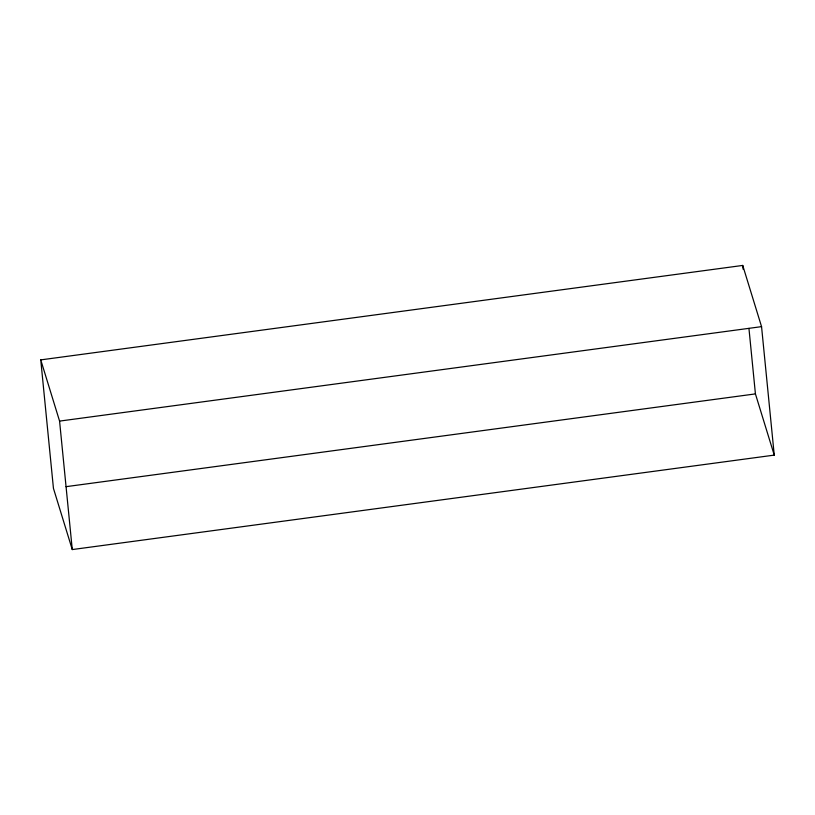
<?xml version="1.0" encoding="UTF-8"?>
<svg xmlns="http://www.w3.org/2000/svg" width="815" height="815" viewBox="0 0 815 815"><rect width="100%" height="100%" fill="white"/><g stroke="black" fill="none" stroke-linecap="round" stroke-linejoin="round"><path stroke-width="1.22" d="M40.75 359.884L742.73 265.435L761.556 326.642L774.25 455.116L72.27 549.565L53.444 488.358L40.75 359.884L59.577 421.1L72.27 549.565M59.577 421.1L761.556 326.642M66.046 486.667L755.423 393.9L774.25 455.116M742.73 265.435L743.097 269.205M748.944 328.404L755.423 393.9"/></g></svg>
